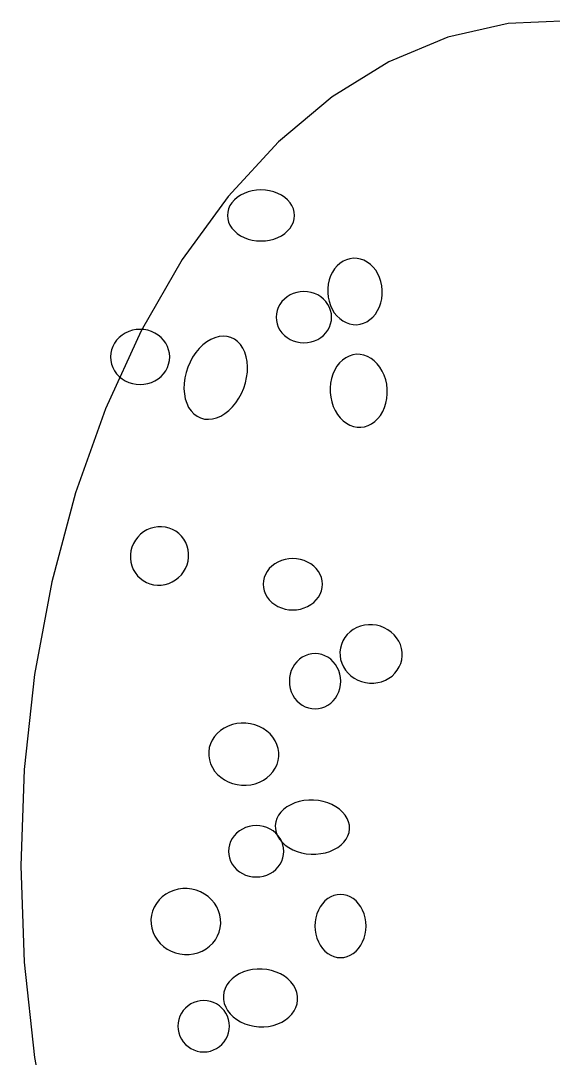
# Model space of a CAD drawing. Extents: x -1 to 217, y -22 to 302.
# Drawn here: x 92.04 to 102.67, y 44.7 to 65.42 of the extents above; entities that cross this region are included whole.
import ezdxf

# ---------------------------------------------------------------- set-up
doc = ezdxf.new("R2010")
doc.units = 0

msp = doc.modelspace()

# ---------------------------------------------------------------- linework, layer by layer
at = {"layer": 'ELLIPSES'}
for p, q in [((101.77, 65.365), (100.568, 65.091)), ((102.985, 65.42), (101.77, 65.365)), ((100.568, 65.091), (99.393, 64.601)), ((99.393, 64.601), (98.262, 63.901)), ((98.262, 63.901), (97.187, 63.001)), ((97.187, 63.001), (96.185, 61.913)), ((96.502, 61.973), (96.429, 61.936)), ((96.581, 62.003), (96.502, 61.973)), ((96.664, 62.024), (96.581, 62.003)), ((96.75, 62.037), (96.664, 62.024)), ((96.838, 62.041), (96.75, 62.037)), ((96.925, 62.037), (96.838, 62.041)), ((97.011, 62.024), (96.925, 62.037)), ((97.094, 62.003), (97.011, 62.024)), ((97.173, 61.973), (97.094, 62.003)), ((97.246, 61.936), (97.173, 61.973)), ((96.185, 61.913), (95.267, 60.65)), ((96.257, 61.786), (96.218, 61.727)), ((96.306, 61.842), (96.257, 61.786)), ((96.363, 61.892), (96.306, 61.842)), ((96.429, 61.936), (96.363, 61.892)), ((97.312, 61.892), (97.246, 61.936)), ((97.369, 61.842), (97.312, 61.892)), ((97.418, 61.786), (97.369, 61.842)), ((97.457, 61.727), (97.418, 61.786)), ((96.173, 61.598), (96.167, 61.532)), ((96.19, 61.663), (96.173, 61.598)), ((96.218, 61.727), (96.19, 61.663)), ((97.485, 61.663), (97.457, 61.727)), ((97.502, 61.598), (97.485, 61.663)), ((97.508, 61.532), (97.502, 61.598)), ((96.167, 61.532), (96.173, 61.465)), ((96.173, 61.465), (96.19, 61.4)), ((96.19, 61.4), (96.218, 61.336)), ((96.218, 61.336), (96.257, 61.277)), ((97.418, 61.277), (97.457, 61.336)), ((97.457, 61.336), (97.485, 61.4)), ((97.485, 61.4), (97.502, 61.465)), ((97.502, 61.465), (97.508, 61.532)), ((96.257, 61.277), (96.306, 61.221)), ((96.306, 61.221), (96.363, 61.171)), ((96.363, 61.171), (96.429, 61.127)), ((97.246, 61.127), (97.312, 61.171)), ((97.312, 61.171), (97.369, 61.221)), ((97.369, 61.221), (97.418, 61.277)), ((96.429, 61.127), (96.502, 61.09)), ((96.502, 61.09), (96.581, 61.06)), ((96.581, 61.06), (96.664, 61.039)), ((96.664, 61.039), (96.75, 61.026)), ((96.75, 61.026), (96.838, 61.022)), ((96.838, 61.022), (96.925, 61.026)), ((96.925, 61.026), (97.011, 61.039)), ((97.011, 61.039), (97.094, 61.06)), ((97.094, 61.06), (97.173, 61.09)), ((97.173, 61.09), (97.246, 61.127)), ((95.267, 60.65), (94.445, 59.23)), ((98.359, 60.524), (98.308, 60.464)), ((98.415, 60.575), (98.359, 60.524)), ((98.478, 60.616), (98.415, 60.575)), ((98.544, 60.647), (98.478, 60.616)), ((98.613, 60.667), (98.544, 60.647)), ((98.683, 60.677), (98.613, 60.667)), ((98.755, 60.674), (98.683, 60.677)), ((98.825, 60.661), (98.755, 60.674)), ((98.894, 60.636), (98.825, 60.661)), ((98.96, 60.601), (98.894, 60.636)), ((99.021, 60.555), (98.96, 60.601)), ((99.078, 60.501), (99.021, 60.555)), ((98.228, 60.323), (98.2, 60.243)), ((98.264, 60.397), (98.228, 60.323)), ((98.308, 60.464), (98.264, 60.397)), ((99.128, 60.438), (99.078, 60.501)), ((99.171, 60.367), (99.128, 60.438)), ((99.206, 60.291), (99.171, 60.367)), ((98.181, 60.16), (98.171, 60.074)), ((98.2, 60.243), (98.181, 60.16)), ((99.233, 60.21), (99.206, 60.291)), ((99.251, 60.125), (99.233, 60.21)), ((99.259, 60.039), (99.251, 60.125)), ((97.358, 59.906), (97.304, 59.862)), ((97.419, 59.943), (97.358, 59.906)), ((97.483, 59.973), (97.419, 59.943)), ((97.552, 59.995), (97.483, 59.973)), ((97.623, 60.008), (97.552, 59.995)), ((97.695, 60.012), (97.623, 60.008)), ((97.767, 60.008), (97.695, 60.012)), ((97.838, 59.995), (97.767, 60.008)), ((97.906, 59.973), (97.838, 59.995)), ((97.971, 59.943), (97.906, 59.973)), ((98.031, 59.906), (97.971, 59.943)), ((98.085, 59.862), (98.031, 59.906)), ((98.171, 60.074), (98.171, 59.987)), ((98.171, 59.987), (98.179, 59.901)), ((98.179, 59.901), (98.197, 59.817)), ((99.249, 59.867), (99.259, 59.952)), ((99.259, 59.952), (99.259, 60.039)), ((97.184, 59.696), (97.161, 59.632)), ((97.216, 59.756), (97.184, 59.696)), ((97.256, 59.812), (97.216, 59.756)), ((97.304, 59.862), (97.256, 59.812)), ((98.133, 59.812), (98.085, 59.862)), ((98.173, 59.756), (98.133, 59.812)), ((98.205, 59.696), (98.173, 59.756)), ((98.197, 59.817), (98.224, 59.736)), ((98.228, 59.632), (98.205, 59.696)), ((98.224, 59.736), (98.259, 59.659)), ((99.166, 59.63), (99.202, 59.704)), ((99.202, 59.704), (99.23, 59.783)), ((99.23, 59.783), (99.249, 59.867)), ((97.147, 59.566), (97.142, 59.499)), ((97.142, 59.499), (97.147, 59.433)), ((97.161, 59.632), (97.147, 59.566)), ((98.243, 59.566), (98.228, 59.632)), ((98.247, 59.499), (98.243, 59.566)), ((98.243, 59.433), (98.247, 59.499)), ((98.259, 59.659), (98.302, 59.589)), ((98.302, 59.589), (98.352, 59.526)), ((98.352, 59.526), (98.409, 59.471)), ((98.409, 59.471), (98.47, 59.426)), ((99.014, 59.452), (99.071, 59.503)), ((99.071, 59.503), (99.122, 59.562)), ((99.122, 59.562), (99.166, 59.63)), ((97.147, 59.433), (97.161, 59.367)), ((97.161, 59.367), (97.184, 59.303)), ((97.184, 59.303), (97.216, 59.243)), ((98.173, 59.243), (98.205, 59.303)), ((98.205, 59.303), (98.228, 59.367)), ((98.228, 59.367), (98.243, 59.433)), ((98.47, 59.426), (98.536, 59.391)), ((98.536, 59.391), (98.604, 59.366)), ((98.604, 59.366), (98.675, 59.352)), ((98.675, 59.352), (98.746, 59.35)), ((98.746, 59.35), (98.817, 59.359)), ((98.817, 59.359), (98.886, 59.379)), ((98.886, 59.379), (98.952, 59.41)), ((98.952, 59.41), (99.014, 59.452)), ((94.445, 59.23), (93.731, 57.67)), ((94.007, 59.095), (93.956, 59.041)), ((94.065, 59.142), (94.007, 59.095)), ((94.129, 59.182), (94.065, 59.142)), ((94.199, 59.214), (94.129, 59.182)), ((94.272, 59.237), (94.199, 59.214)), ((94.347, 59.251), (94.272, 59.237)), ((94.424, 59.256), (94.347, 59.251)), ((94.502, 59.251), (94.424, 59.256)), ((94.577, 59.237), (94.502, 59.251)), ((94.65, 59.214), (94.577, 59.237)), ((94.72, 59.182), (94.65, 59.214)), ((94.784, 59.142), (94.72, 59.182)), ((94.842, 59.095), (94.784, 59.142)), ((94.893, 59.041), (94.842, 59.095)), ((95.917, 59.09), (95.835, 59.055)), ((96, 59.112), (95.917, 59.09)), ((96.082, 59.12), (96, 59.112)), ((96.161, 59.114), (96.082, 59.12)), ((96.237, 59.093), (96.161, 59.114)), ((96.307, 59.059), (96.237, 59.093)), ((96.371, 59.011), (96.307, 59.059)), ((97.216, 59.243), (97.256, 59.187)), ((97.256, 59.187), (97.304, 59.137)), ((97.304, 59.137), (97.358, 59.093)), ((97.358, 59.093), (97.419, 59.056)), ((97.971, 59.056), (98.031, 59.093)), ((98.031, 59.093), (98.085, 59.137)), ((98.085, 59.137), (98.133, 59.187)), ((98.133, 59.187), (98.173, 59.243)), ((93.879, 58.916), (93.854, 58.848)), ((93.913, 58.981), (93.879, 58.916)), ((93.956, 59.041), (93.913, 58.981)), ((94.936, 58.981), (94.893, 59.041)), ((94.97, 58.916), (94.936, 58.981)), ((94.995, 58.848), (94.97, 58.916)), ((95.602, 58.873), (95.535, 58.791)), ((95.676, 58.945), (95.602, 58.873)), ((95.754, 59.006), (95.676, 58.945)), ((95.835, 59.055), (95.754, 59.006)), ((96.428, 58.952), (96.371, 59.011)), ((96.476, 58.881), (96.428, 58.952)), ((96.514, 58.799), (96.476, 58.881)), ((97.419, 59.056), (97.483, 59.026)), ((97.483, 59.026), (97.552, 59.004)), ((97.552, 59.004), (97.623, 58.991)), ((97.623, 58.991), (97.695, 58.987)), ((97.695, 58.987), (97.767, 58.991)), ((97.767, 58.991), (97.838, 59.004)), ((97.838, 59.004), (97.906, 59.026)), ((97.906, 59.026), (97.971, 59.056)), ((93.839, 58.778), (93.834, 58.706)), ((93.834, 58.706), (93.839, 58.634)), ((93.854, 58.848), (93.839, 58.778)), ((95.01, 58.778), (94.995, 58.848)), ((95.015, 58.706), (95.01, 58.778)), ((95.01, 58.634), (95.015, 58.706)), ((95.474, 58.701), (95.421, 58.603)), ((95.535, 58.791), (95.474, 58.701)), ((96.543, 58.709), (96.514, 58.799)), ((96.562, 58.612), (96.543, 58.709)), ((98.466, 58.643), (98.407, 58.586)), ((98.53, 58.689), (98.466, 58.643)), ((98.599, 58.724), (98.53, 58.689)), ((98.67, 58.747), (98.599, 58.724)), ((98.744, 58.758), (98.67, 58.747)), ((98.819, 58.756), (98.744, 58.758)), ((98.893, 58.742), (98.819, 58.756)), ((98.965, 58.715), (98.893, 58.742)), ((99.035, 58.677), (98.965, 58.715)), ((99.1, 58.628), (99.035, 58.677)), ((93.839, 58.634), (93.854, 58.563)), ((93.854, 58.563), (93.879, 58.495)), ((93.879, 58.495), (93.913, 58.431)), ((94.936, 58.431), (94.97, 58.495)), ((94.97, 58.495), (94.995, 58.563)), ((94.995, 58.563), (95.01, 58.634)), ((95.376, 58.5), (95.342, 58.393)), ((95.421, 58.603), (95.376, 58.5)), ((96.569, 58.51), (96.562, 58.612)), ((96.566, 58.403), (96.569, 58.51)), ((98.31, 58.445), (98.274, 58.364)), ((98.355, 58.52), (98.31, 58.445)), ((98.407, 58.586), (98.355, 58.52)), ((99.16, 58.569), (99.1, 58.628)), ((99.213, 58.5), (99.16, 58.569)), ((99.259, 58.423), (99.213, 58.5)), ((93.913, 58.431), (93.956, 58.371)), ((93.956, 58.371), (94.007, 58.317)), ((94.007, 58.317), (94.065, 58.269)), ((94.065, 58.269), (94.129, 58.229)), ((94.129, 58.229), (94.199, 58.197)), ((94.65, 58.197), (94.72, 58.229)), ((94.72, 58.229), (94.784, 58.269)), ((94.784, 58.269), (94.842, 58.317)), ((94.842, 58.317), (94.893, 58.371)), ((94.893, 58.371), (94.936, 58.431)), ((95.317, 58.285), (95.303, 58.177)), ((95.342, 58.393), (95.317, 58.285)), ((96.528, 58.187), (96.552, 58.295)), ((96.552, 58.295), (96.566, 58.403)), ((98.246, 58.276), (98.227, 58.185)), ((98.274, 58.364), (98.246, 58.276)), ((99.297, 58.34), (99.259, 58.423)), ((99.327, 58.251), (99.297, 58.34)), ((99.347, 58.159), (99.327, 58.251)), ((94.199, 58.197), (94.272, 58.174)), ((94.272, 58.174), (94.347, 58.16)), ((94.347, 58.16), (94.424, 58.156)), ((94.424, 58.156), (94.502, 58.16)), ((94.502, 58.16), (94.577, 58.174)), ((94.577, 58.174), (94.65, 58.197)), ((95.303, 58.177), (95.3, 58.07)), ((95.3, 58.07), (95.308, 57.968)), ((96.449, 57.977), (96.493, 58.08)), ((96.493, 58.08), (96.528, 58.187)), ((98.227, 58.185), (98.219, 58.09)), ((98.219, 58.09), (98.219, 57.995)), ((99.357, 58.064), (99.347, 58.159)), ((99.358, 57.969), (99.357, 58.064)), ((95.308, 57.968), (95.326, 57.871)), ((95.326, 57.871), (95.355, 57.781)), ((96.335, 57.789), (96.396, 57.879)), ((96.396, 57.879), (96.449, 57.977)), ((98.219, 57.995), (98.23, 57.9)), ((98.23, 57.9), (98.25, 57.808)), ((99.331, 57.783), (99.349, 57.874)), ((99.349, 57.874), (99.358, 57.969)), ((93.731, 57.67), (93.134, 55.991)), ((95.355, 57.781), (95.394, 57.699)), ((95.394, 57.699), (95.442, 57.628)), ((95.442, 57.628), (95.499, 57.569)), ((96.116, 57.574), (96.194, 57.635)), ((96.194, 57.635), (96.267, 57.707)), ((96.267, 57.707), (96.335, 57.789)), ((98.25, 57.808), (98.28, 57.719)), ((98.28, 57.719), (98.318, 57.636)), ((98.318, 57.636), (98.364, 57.559)), ((99.222, 57.539), (99.267, 57.614)), ((99.267, 57.614), (99.303, 57.695)), ((99.303, 57.695), (99.331, 57.783)), ((95.499, 57.569), (95.563, 57.521)), ((95.563, 57.521), (95.633, 57.487)), ((95.633, 57.487), (95.708, 57.466)), ((95.708, 57.466), (95.788, 57.46)), ((95.788, 57.46), (95.87, 57.468)), ((95.87, 57.468), (95.953, 57.489)), ((95.953, 57.489), (96.035, 57.525)), ((96.035, 57.525), (96.116, 57.574)), ((98.364, 57.559), (98.417, 57.49)), ((98.417, 57.49), (98.477, 57.431)), ((98.477, 57.431), (98.542, 57.382)), ((99.047, 57.37), (99.111, 57.416)), ((99.111, 57.416), (99.17, 57.473)), ((99.17, 57.473), (99.222, 57.539)), ((98.542, 57.382), (98.611, 57.344)), ((98.611, 57.344), (98.684, 57.317)), ((98.684, 57.317), (98.758, 57.303)), ((98.758, 57.303), (98.833, 57.302)), ((98.833, 57.302), (98.906, 57.312)), ((98.906, 57.312), (98.978, 57.335)), ((98.978, 57.335), (99.047, 57.37)), ((93.134, 55.991), (92.661, 54.215)), ((94.431, 55.163), (94.377, 55.108)), ((94.492, 55.211), (94.431, 55.163)), ((94.558, 55.25), (94.492, 55.211)), ((94.629, 55.281), (94.558, 55.25)), ((94.703, 55.302), (94.629, 55.281)), ((94.778, 55.314), (94.703, 55.302)), ((94.855, 55.315), (94.778, 55.314)), ((94.93, 55.306), (94.855, 55.315)), ((95.004, 55.288), (94.93, 55.306)), ((95.074, 55.26), (95.004, 55.288)), ((95.14, 55.223), (95.074, 55.26)), ((95.2, 55.178), (95.14, 55.223)), ((95.253, 55.125), (95.2, 55.178)), ((95.299, 55.065), (95.253, 55.125)), ((94.291, 54.98), (94.262, 54.908)), ((94.33, 55.047), (94.291, 54.98)), ((94.377, 55.108), (94.33, 55.047)), ((95.337, 54.999), (95.299, 55.065)), ((95.365, 54.929), (95.337, 54.999)), ((95.385, 54.856), (95.365, 54.929)), ((94.231, 54.758), (94.23, 54.682)), ((94.242, 54.834), (94.231, 54.758)), ((94.262, 54.908), (94.242, 54.834)), ((95.394, 54.78), (95.385, 54.856)), ((95.393, 54.703), (95.394, 54.78)), ((94.23, 54.682), (94.24, 54.606)), ((94.24, 54.606), (94.259, 54.532)), ((94.259, 54.532), (94.288, 54.462)), ((95.333, 54.482), (95.363, 54.553)), ((95.363, 54.553), (95.383, 54.627)), ((95.383, 54.627), (95.393, 54.703)), ((97.054, 54.527), (97.003, 54.477)), ((97.112, 54.571), (97.054, 54.527)), ((97.177, 54.609), (97.112, 54.571)), ((97.246, 54.638), (97.177, 54.609)), ((97.319, 54.66), (97.246, 54.638)), ((97.395, 54.673), (97.319, 54.66)), ((97.472, 54.677), (97.395, 54.673)), ((97.55, 54.673), (97.472, 54.677)), ((97.626, 54.66), (97.55, 54.673)), ((97.699, 54.638), (97.626, 54.66)), ((97.768, 54.609), (97.699, 54.638)), ((97.833, 54.571), (97.768, 54.609)), ((97.891, 54.527), (97.833, 54.571)), ((97.942, 54.477), (97.891, 54.527)), ((94.288, 54.462), (94.325, 54.397)), ((94.325, 54.397), (94.371, 54.337)), ((94.371, 54.337), (94.425, 54.284)), ((95.133, 54.251), (95.193, 54.298)), ((95.193, 54.298), (95.248, 54.353)), ((95.248, 54.353), (95.294, 54.415)), ((95.294, 54.415), (95.333, 54.482)), ((96.901, 54.298), (96.886, 54.232)), ((96.926, 54.361), (96.901, 54.298)), ((96.96, 54.421), (96.926, 54.361)), ((97.003, 54.477), (96.96, 54.421)), ((97.985, 54.421), (97.942, 54.477)), ((98.019, 54.361), (97.985, 54.421)), ((98.044, 54.298), (98.019, 54.361)), ((98.059, 54.232), (98.044, 54.298)), ((92.661, 54.215), (92.319, 52.365)), ((94.425, 54.284), (94.485, 54.238)), ((94.485, 54.238), (94.551, 54.201)), ((94.551, 54.201), (94.621, 54.173)), ((94.621, 54.173), (94.694, 54.155)), ((94.694, 54.155), (94.77, 54.146)), ((94.77, 54.146), (94.846, 54.148)), ((94.846, 54.148), (94.922, 54.159)), ((94.922, 54.159), (94.996, 54.18)), ((94.996, 54.18), (95.066, 54.211)), ((95.066, 54.211), (95.133, 54.251)), ((96.886, 54.232), (96.881, 54.166)), ((96.881, 54.166), (96.886, 54.099)), ((96.886, 54.099), (96.901, 54.033)), ((98.044, 54.033), (98.059, 54.099)), ((98.064, 54.166), (98.059, 54.232)), ((98.059, 54.099), (98.064, 54.166)), ((96.901, 54.033), (96.926, 53.97)), ((96.926, 53.97), (96.96, 53.91)), ((96.96, 53.91), (97.003, 53.854)), ((97.942, 53.854), (97.985, 53.91)), ((97.985, 53.91), (98.019, 53.97)), ((98.019, 53.97), (98.044, 54.033)), ((97.003, 53.854), (97.054, 53.804)), ((97.054, 53.804), (97.112, 53.76)), ((97.112, 53.76), (97.177, 53.722)), ((97.177, 53.722), (97.246, 53.693)), ((97.246, 53.693), (97.319, 53.671)), ((97.319, 53.671), (97.395, 53.658)), ((97.55, 53.658), (97.626, 53.671)), ((97.626, 53.671), (97.699, 53.693)), ((97.699, 53.693), (97.768, 53.722)), ((97.768, 53.722), (97.833, 53.76)), ((97.833, 53.76), (97.891, 53.804)), ((97.891, 53.804), (97.942, 53.854)), ((97.395, 53.658), (97.472, 53.654)), ((97.472, 53.654), (97.55, 53.658)), ((98.68, 53.262), (98.617, 53.216)), ((98.75, 53.3), (98.68, 53.262)), ((98.824, 53.329), (98.75, 53.3)), ((98.902, 53.348), (98.824, 53.329)), ((98.983, 53.357), (98.902, 53.348)), ((99.064, 53.357), (98.983, 53.357)), ((99.145, 53.347), (99.064, 53.357)), ((99.224, 53.326), (99.145, 53.347)), ((99.299, 53.297), (99.224, 53.326)), ((99.371, 53.258), (99.299, 53.297)), ((99.436, 53.211), (99.371, 53.258)), ((98.512, 53.102), (98.473, 53.036)), ((98.56, 53.162), (98.512, 53.102)), ((98.617, 53.216), (98.56, 53.162)), ((99.495, 53.157), (99.436, 53.211)), ((99.545, 53.096), (99.495, 53.157)), ((99.587, 53.03), (99.545, 53.096)), ((98.424, 52.892), (98.415, 52.816)), ((98.443, 52.965), (98.424, 52.892)), ((98.473, 53.036), (98.443, 52.965)), ((99.62, 52.959), (99.587, 53.03)), ((99.642, 52.885), (99.62, 52.959)), ((99.654, 52.809), (99.642, 52.885)), ((97.605, 52.667), (97.554, 52.619)), ((97.661, 52.707), (97.605, 52.667)), ((97.721, 52.739), (97.661, 52.707)), ((97.784, 52.762), (97.721, 52.739)), ((97.85, 52.777), (97.784, 52.762)), ((97.917, 52.781), (97.85, 52.777)), ((97.984, 52.777), (97.917, 52.781)), ((98.05, 52.762), (97.984, 52.777)), ((98.113, 52.739), (98.05, 52.762)), ((98.173, 52.707), (98.113, 52.739)), ((98.229, 52.667), (98.173, 52.707)), ((98.28, 52.619), (98.229, 52.667)), ((98.415, 52.816), (98.416, 52.739)), ((98.416, 52.739), (98.428, 52.664)), ((98.428, 52.664), (98.451, 52.59)), ((99.627, 52.583), (99.647, 52.657)), ((99.647, 52.657), (99.656, 52.733)), ((99.656, 52.733), (99.654, 52.809)), ((97.443, 52.44), (97.422, 52.372)), ((97.473, 52.505), (97.443, 52.44)), ((97.51, 52.565), (97.473, 52.505)), ((97.554, 52.619), (97.51, 52.565)), ((98.324, 52.565), (98.28, 52.619)), ((98.361, 52.505), (98.324, 52.565)), ((98.391, 52.44), (98.361, 52.505)), ((98.412, 52.372), (98.391, 52.44)), ((98.451, 52.59), (98.483, 52.519)), ((98.483, 52.519), (98.525, 52.453)), ((98.525, 52.453), (98.576, 52.392)), ((99.51, 52.387), (99.558, 52.447)), ((99.558, 52.447), (99.598, 52.513)), ((99.598, 52.513), (99.627, 52.583)), ((92.319, 52.365), (92.112, 50.465)), ((97.409, 52.301), (97.404, 52.229)), ((97.404, 52.229), (97.409, 52.157)), ((97.422, 52.372), (97.409, 52.301)), ((98.425, 52.301), (98.412, 52.372)), ((98.43, 52.229), (98.425, 52.301)), ((98.425, 52.157), (98.43, 52.229)), ((98.576, 52.392), (98.634, 52.337)), ((98.634, 52.337), (98.7, 52.29)), ((98.7, 52.29), (98.771, 52.252)), ((98.771, 52.252), (98.847, 52.222)), ((98.847, 52.222), (98.926, 52.202)), ((99.168, 52.201), (99.246, 52.22)), ((99.246, 52.22), (99.321, 52.249)), ((99.321, 52.249), (99.39, 52.287)), ((99.39, 52.287), (99.454, 52.333)), ((99.454, 52.333), (99.51, 52.387)), ((97.409, 52.157), (97.422, 52.086)), ((97.422, 52.086), (97.443, 52.017)), ((97.443, 52.017), (97.473, 51.953)), ((98.361, 51.953), (98.391, 52.017)), ((98.391, 52.017), (98.412, 52.086)), ((98.412, 52.086), (98.425, 52.157)), ((98.926, 52.202), (99.006, 52.192)), ((99.006, 52.192), (99.088, 52.191)), ((99.088, 52.191), (99.168, 52.201)), ((97.473, 51.953), (97.51, 51.892)), ((97.51, 51.892), (97.554, 51.838)), ((97.554, 51.838), (97.605, 51.79)), ((98.229, 51.79), (98.28, 51.838)), ((98.28, 51.838), (98.324, 51.892)), ((98.324, 51.892), (98.361, 51.953)), ((97.605, 51.79), (97.661, 51.75)), ((97.661, 51.75), (97.721, 51.718)), ((97.721, 51.718), (97.784, 51.695)), ((97.784, 51.695), (97.85, 51.681)), ((97.85, 51.681), (97.917, 51.676)), ((97.917, 51.676), (97.984, 51.681)), ((97.984, 51.681), (98.05, 51.695)), ((98.05, 51.695), (98.113, 51.718)), ((98.113, 51.718), (98.173, 51.75)), ((98.173, 51.75), (98.229, 51.79)), ((96.445, 51.393), (96.354, 51.383)), ((96.537, 51.392), (96.445, 51.393)), ((96.628, 51.38), (96.537, 51.392)), ((95.965, 51.188), (95.91, 51.124)), ((96.03, 51.245), (95.965, 51.188)), ((96.102, 51.293), (96.03, 51.245)), ((96.181, 51.333), (96.102, 51.293)), ((96.266, 51.363), (96.181, 51.333)), ((96.354, 51.383), (96.266, 51.363)), ((96.716, 51.358), (96.628, 51.38)), ((96.801, 51.326), (96.716, 51.358)), ((96.88, 51.284), (96.801, 51.326)), ((96.953, 51.234), (96.88, 51.284)), ((97.018, 51.176), (96.953, 51.234)), ((95.83, 50.98), (95.806, 50.902)), ((95.864, 51.054), (95.83, 50.98)), ((95.91, 51.124), (95.864, 51.054)), ((97.074, 51.111), (97.018, 51.176)), ((97.12, 51.04), (97.074, 51.111)), ((97.156, 50.965), (97.12, 51.04)), ((95.806, 50.902), (95.795, 50.821)), ((95.795, 50.821), (95.795, 50.74)), ((97.18, 50.886), (97.156, 50.965)), ((97.192, 50.805), (97.18, 50.886)), ((97.193, 50.724), (97.192, 50.805)), ((95.795, 50.74), (95.807, 50.659)), ((95.807, 50.659), (95.831, 50.581)), ((95.831, 50.581), (95.867, 50.505)), ((97.123, 50.491), (97.158, 50.565)), ((97.158, 50.565), (97.181, 50.644)), ((97.181, 50.644), (97.193, 50.724)), ((92.112, 50.465), (92.042, 48.54)), ((95.867, 50.505), (95.913, 50.434)), ((95.913, 50.434), (95.969, 50.369)), ((95.969, 50.369), (96.034, 50.311)), ((96.957, 50.301), (97.022, 50.357)), ((97.022, 50.357), (97.077, 50.421)), ((97.077, 50.421), (97.123, 50.491)), ((96.034, 50.311), (96.107, 50.261)), ((96.107, 50.261), (96.186, 50.219)), ((96.186, 50.219), (96.271, 50.187)), ((96.271, 50.187), (96.36, 50.165)), ((96.36, 50.165), (96.45, 50.154)), ((96.45, 50.154), (96.542, 50.153)), ((96.542, 50.153), (96.633, 50.162)), ((96.633, 50.162), (96.721, 50.182)), ((96.721, 50.182), (96.806, 50.212)), ((96.806, 50.212), (96.885, 50.252)), ((96.885, 50.252), (96.957, 50.301)), ((97.432, 49.763), (97.357, 49.72)), ((97.514, 49.799), (97.432, 49.763)), ((97.602, 49.826), (97.514, 49.799)), ((97.695, 49.844), (97.602, 49.826)), ((97.791, 49.854), (97.695, 49.844)), ((97.888, 49.854), (97.791, 49.854)), ((97.985, 49.845), (97.888, 49.854)), ((98.079, 49.827), (97.985, 49.845)), ((98.17, 49.8), (98.079, 49.827)), ((98.255, 49.765), (98.17, 49.8)), ((98.334, 49.722), (98.255, 49.765)), ((97.188, 49.552), (97.154, 49.487)), ((97.234, 49.614), (97.188, 49.552)), ((97.29, 49.67), (97.234, 49.614)), ((97.357, 49.72), (97.29, 49.67)), ((98.405, 49.672), (98.334, 49.722)), ((98.467, 49.616), (98.405, 49.672)), ((98.518, 49.555), (98.467, 49.616)), ((98.558, 49.489), (98.518, 49.555)), ((96.599, 49.327), (96.531, 49.305)), ((96.67, 49.34), (96.599, 49.327)), ((96.742, 49.344), (96.67, 49.34)), ((96.814, 49.34), (96.742, 49.344)), ((96.885, 49.327), (96.814, 49.34)), ((96.954, 49.305), (96.885, 49.327)), ((97.131, 49.419), (97.122, 49.349)), ((97.122, 49.349), (97.125, 49.278)), ((97.154, 49.487), (97.131, 49.419)), ((98.586, 49.421), (98.558, 49.489)), ((98.602, 49.351), (98.586, 49.421)), ((98.605, 49.28), (98.602, 49.351)), ((96.304, 49.144), (96.264, 49.088)), ((96.352, 49.194), (96.304, 49.144)), ((96.406, 49.238), (96.352, 49.194)), ((96.466, 49.275), (96.406, 49.238)), ((96.531, 49.305), (96.466, 49.275)), ((97.018, 49.275), (96.954, 49.305)), ((97.079, 49.238), (97.018, 49.275)), ((97.133, 49.194), (97.079, 49.238)), ((97.125, 49.278), (97.141, 49.208)), ((97.181, 49.144), (97.133, 49.194)), ((97.141, 49.208), (97.169, 49.14)), ((97.169, 49.14), (97.209, 49.074)), ((97.221, 49.088), (97.181, 49.144)), ((98.539, 49.077), (98.573, 49.142)), ((98.573, 49.142), (98.595, 49.21)), ((98.595, 49.21), (98.605, 49.28)), ((96.209, 48.964), (96.194, 48.898)), ((96.232, 49.028), (96.209, 48.964)), ((96.264, 49.088), (96.232, 49.028)), ((97.209, 49.074), (97.26, 49.013)), ((97.253, 49.028), (97.221, 49.088)), ((97.276, 48.964), (97.253, 49.028)), ((97.26, 49.013), (97.321, 48.957)), ((97.29, 48.898), (97.276, 48.964)), ((97.321, 48.957), (97.392, 48.907)), ((97.392, 48.907), (97.471, 48.864)), ((98.295, 48.866), (98.37, 48.909)), ((98.37, 48.909), (98.436, 48.959)), ((98.436, 48.959), (98.493, 49.015)), ((98.493, 49.015), (98.539, 49.077)), ((96.194, 48.898), (96.19, 48.831)), ((96.19, 48.831), (96.194, 48.765)), ((96.194, 48.765), (96.209, 48.699)), ((96.209, 48.699), (96.232, 48.635)), ((97.253, 48.635), (97.276, 48.699)), ((97.276, 48.699), (97.29, 48.765)), ((97.295, 48.831), (97.29, 48.898)), ((97.29, 48.765), (97.295, 48.831)), ((97.471, 48.864), (97.557, 48.829)), ((97.557, 48.829), (97.647, 48.802)), ((97.647, 48.802), (97.742, 48.784)), ((97.742, 48.784), (97.839, 48.775)), ((97.839, 48.775), (97.936, 48.775)), ((97.936, 48.775), (98.031, 48.785)), ((98.031, 48.785), (98.124, 48.803)), ((98.124, 48.803), (98.213, 48.83)), ((98.213, 48.83), (98.295, 48.866)), ((92.042, 48.54), (92.112, 46.615)), ((96.232, 48.635), (96.264, 48.575)), ((96.264, 48.575), (96.304, 48.519)), ((96.304, 48.519), (96.352, 48.469)), ((97.133, 48.469), (97.181, 48.519)), ((97.181, 48.519), (97.221, 48.575)), ((97.221, 48.575), (97.253, 48.635)), ((96.352, 48.469), (96.406, 48.425)), ((96.406, 48.425), (96.466, 48.388)), ((96.466, 48.388), (96.531, 48.358)), ((96.531, 48.358), (96.599, 48.336)), ((96.599, 48.336), (96.67, 48.323)), ((96.67, 48.323), (96.742, 48.319)), ((96.742, 48.319), (96.814, 48.323)), ((96.814, 48.323), (96.885, 48.336)), ((96.885, 48.336), (96.954, 48.358)), ((96.954, 48.358), (97.018, 48.388)), ((97.018, 48.388), (97.079, 48.425)), ((97.079, 48.425), (97.133, 48.469)), ((95.185, 48.075), (95.097, 48.052)), ((95.275, 48.086), (95.185, 48.075)), ((95.366, 48.087), (95.275, 48.086)), ((95.456, 48.076), (95.366, 48.087)), ((95.545, 48.054), (95.456, 48.076)), ((94.865, 47.922), (94.803, 47.861)), ((94.936, 47.975), (94.865, 47.922)), ((95.014, 48.018), (94.936, 47.975)), ((95.097, 48.052), (95.014, 48.018)), ((95.63, 48.022), (95.545, 48.054)), ((95.71, 47.979), (95.63, 48.022)), ((95.784, 47.927), (95.71, 47.979)), ((95.85, 47.866), (95.784, 47.927)), ((98.17, 47.886), (98.114, 47.84)), ((98.23, 47.922), (98.17, 47.886)), ((98.293, 47.949), (98.23, 47.922)), ((98.358, 47.965), (98.293, 47.949)), ((98.425, 47.97), (98.358, 47.965)), ((98.492, 47.965), (98.425, 47.97)), ((98.557, 47.949), (98.492, 47.965)), ((98.62, 47.922), (98.557, 47.949)), ((98.68, 47.886), (98.62, 47.922)), ((98.736, 47.84), (98.68, 47.886)), ((94.706, 47.717), (94.673, 47.637)), ((94.749, 47.792), (94.706, 47.717)), ((94.803, 47.861), (94.749, 47.792)), ((95.908, 47.798), (95.85, 47.866)), ((95.955, 47.724), (95.908, 47.798)), ((95.992, 47.644), (95.955, 47.724)), ((98.02, 47.723), (97.983, 47.655)), ((98.064, 47.785), (98.02, 47.723)), ((98.114, 47.84), (98.064, 47.785)), ((98.786, 47.785), (98.736, 47.84)), ((98.83, 47.723), (98.786, 47.785)), ((98.867, 47.655), (98.83, 47.723)), ((94.652, 47.554), (94.642, 47.468)), ((94.642, 47.468), (94.645, 47.382)), ((94.673, 47.637), (94.652, 47.554)), ((96.018, 47.561), (95.992, 47.644)), ((96.033, 47.476), (96.018, 47.561)), ((96.035, 47.389), (96.033, 47.476)), ((97.932, 47.503), (97.919, 47.422)), ((97.953, 47.581), (97.932, 47.503)), ((97.983, 47.655), (97.953, 47.581)), ((98.897, 47.581), (98.867, 47.655)), ((98.918, 47.503), (98.897, 47.581)), ((98.931, 47.422), (98.918, 47.503)), ((94.645, 47.382), (94.659, 47.297)), ((94.659, 47.297), (94.685, 47.213)), ((96.004, 47.22), (96.026, 47.304)), ((96.026, 47.304), (96.035, 47.389)), ((97.919, 47.422), (97.914, 47.339)), ((97.914, 47.339), (97.919, 47.257)), ((97.919, 47.257), (97.932, 47.176)), ((98.918, 47.176), (98.931, 47.257)), ((98.936, 47.339), (98.931, 47.422)), ((98.931, 47.257), (98.936, 47.339)), ((94.685, 47.213), (94.722, 47.134)), ((94.722, 47.134), (94.77, 47.06)), ((94.77, 47.06), (94.827, 46.991)), ((95.875, 46.997), (95.928, 47.066)), ((95.928, 47.066), (95.972, 47.141)), ((95.972, 47.141), (96.004, 47.22)), ((97.932, 47.176), (97.953, 47.098)), ((97.953, 47.098), (97.983, 47.024)), ((98.867, 47.024), (98.897, 47.098)), ((98.897, 47.098), (98.918, 47.176)), ((94.827, 46.991), (94.893, 46.931)), ((94.893, 46.931), (94.967, 46.879)), ((94.967, 46.879), (95.047, 46.836)), ((95.047, 46.836), (95.132, 46.803)), ((95.58, 46.806), (95.663, 46.839)), ((95.663, 46.839), (95.741, 46.883)), ((95.741, 46.883), (95.812, 46.936)), ((95.812, 46.936), (95.875, 46.997)), ((97.983, 47.024), (98.02, 46.955)), ((98.02, 46.955), (98.064, 46.893)), ((98.064, 46.893), (98.114, 46.839)), ((98.114, 46.839), (98.17, 46.793)), ((98.68, 46.793), (98.736, 46.839)), ((98.736, 46.839), (98.786, 46.893)), ((98.786, 46.893), (98.83, 46.955)), ((98.83, 46.955), (98.867, 47.024)), ((95.132, 46.803), (95.221, 46.782)), ((95.221, 46.782), (95.312, 46.771)), ((95.312, 46.771), (95.403, 46.771)), ((95.403, 46.771), (95.493, 46.783)), ((95.493, 46.783), (95.58, 46.806)), ((98.17, 46.793), (98.23, 46.756)), ((98.23, 46.756), (98.293, 46.73)), ((98.293, 46.73), (98.358, 46.714)), ((98.358, 46.714), (98.425, 46.708)), ((98.425, 46.708), (98.492, 46.714)), ((98.492, 46.714), (98.557, 46.73)), ((98.557, 46.73), (98.62, 46.756)), ((98.62, 46.756), (98.68, 46.793)), ((92.112, 46.615), (92.319, 44.715)), ((96.486, 46.424), (96.404, 46.386)), ((96.575, 46.452), (96.486, 46.424)), ((96.668, 46.471), (96.575, 46.452)), ((96.764, 46.481), (96.668, 46.471)), ((96.861, 46.48), (96.764, 46.481)), ((96.957, 46.47), (96.861, 46.48)), ((97.051, 46.45), (96.957, 46.47)), ((97.141, 46.421), (97.051, 46.45)), ((97.226, 46.383), (97.141, 46.421)), ((96.204, 46.228), (96.157, 46.162)), ((96.261, 46.287), (96.204, 46.228)), ((96.328, 46.341), (96.261, 46.287)), ((96.404, 46.386), (96.328, 46.341)), ((97.304, 46.336), (97.226, 46.383)), ((97.374, 46.282), (97.304, 46.336)), ((97.435, 46.222), (97.374, 46.282)), ((97.485, 46.156), (97.435, 46.222)), ((96.099, 46.02), (96.089, 45.945)), ((96.122, 46.093), (96.099, 46.02)), ((96.157, 46.162), (96.122, 46.093)), ((97.524, 46.086), (97.485, 46.156)), ((97.551, 46.013), (97.524, 46.086)), ((97.566, 45.938), (97.551, 46.013)), ((95.498, 45.814), (95.438, 45.784)), ((95.562, 45.835), (95.498, 45.814)), ((95.627, 45.848), (95.562, 45.835)), ((95.695, 45.853), (95.627, 45.848)), ((95.762, 45.848), (95.695, 45.853)), ((95.827, 45.835), (95.762, 45.848)), ((95.891, 45.814), (95.827, 45.835)), ((95.951, 45.784), (95.891, 45.814)), ((96.089, 45.945), (96.091, 45.869)), ((96.091, 45.869), (96.106, 45.794)), ((97.558, 45.787), (97.568, 45.862)), ((97.568, 45.862), (97.566, 45.938)), ((95.25, 45.596), (95.22, 45.536)), ((95.287, 45.652), (95.25, 45.596)), ((95.331, 45.702), (95.287, 45.652)), ((95.382, 45.747), (95.331, 45.702)), ((95.438, 45.784), (95.382, 45.747)), ((96.007, 45.747), (95.951, 45.784)), ((96.058, 45.702), (96.007, 45.747)), ((96.102, 45.652), (96.058, 45.702)), ((96.139, 45.596), (96.102, 45.652)), ((96.106, 45.794), (96.133, 45.721)), ((96.133, 45.721), (96.172, 45.651)), ((96.169, 45.536), (96.139, 45.596)), ((96.172, 45.651), (96.222, 45.585)), ((97.453, 45.579), (97.5, 45.645)), ((97.5, 45.645), (97.535, 45.714)), ((97.535, 45.714), (97.558, 45.787)), ((95.185, 45.406), (95.181, 45.339)), ((95.198, 45.472), (95.185, 45.406)), ((95.22, 45.536), (95.198, 45.472)), ((96.191, 45.472), (96.169, 45.536)), ((96.204, 45.406), (96.191, 45.472)), ((96.208, 45.339), (96.204, 45.406)), ((96.222, 45.585), (96.283, 45.525)), ((96.283, 45.525), (96.353, 45.471)), ((96.353, 45.471), (96.431, 45.425)), ((96.431, 45.425), (96.516, 45.386)), ((96.516, 45.386), (96.606, 45.357)), ((97.082, 45.355), (97.171, 45.383)), ((97.171, 45.383), (97.253, 45.421)), ((97.253, 45.421), (97.329, 45.467)), ((97.329, 45.467), (97.396, 45.52)), ((97.396, 45.52), (97.453, 45.579)), ((95.181, 45.339), (95.185, 45.272)), ((95.185, 45.272), (95.198, 45.206)), ((95.198, 45.206), (95.22, 45.142)), ((96.169, 45.142), (96.191, 45.206)), ((96.191, 45.206), (96.204, 45.272)), ((96.204, 45.272), (96.208, 45.339)), ((96.606, 45.357), (96.7, 45.337)), ((96.7, 45.337), (96.796, 45.327)), ((96.796, 45.327), (96.893, 45.326)), ((96.893, 45.326), (96.989, 45.336)), ((96.989, 45.336), (97.082, 45.355)), ((95.22, 45.142), (95.25, 45.082)), ((95.25, 45.082), (95.287, 45.026)), ((95.287, 45.026), (95.331, 44.976)), ((95.331, 44.976), (95.382, 44.931)), ((96.007, 44.931), (96.058, 44.976)), ((96.058, 44.976), (96.102, 45.026)), ((96.102, 45.026), (96.139, 45.082)), ((96.139, 45.082), (96.169, 45.142)), ((95.382, 44.931), (95.438, 44.894)), ((95.438, 44.894), (95.498, 44.864)), ((95.498, 44.864), (95.562, 44.843)), ((95.562, 44.843), (95.627, 44.83)), ((95.627, 44.83), (95.695, 44.825)), ((95.695, 44.825), (95.762, 44.83)), ((95.762, 44.83), (95.827, 44.843)), ((95.827, 44.843), (95.891, 44.864)), ((95.891, 44.864), (95.951, 44.894)), ((95.951, 44.894), (96.007, 44.931)), ((92.319, 44.715), (92.661, 42.865))]:
    msp.add_line(p, q, dxfattribs=at)

doc.saveas('drawing.dxf')
